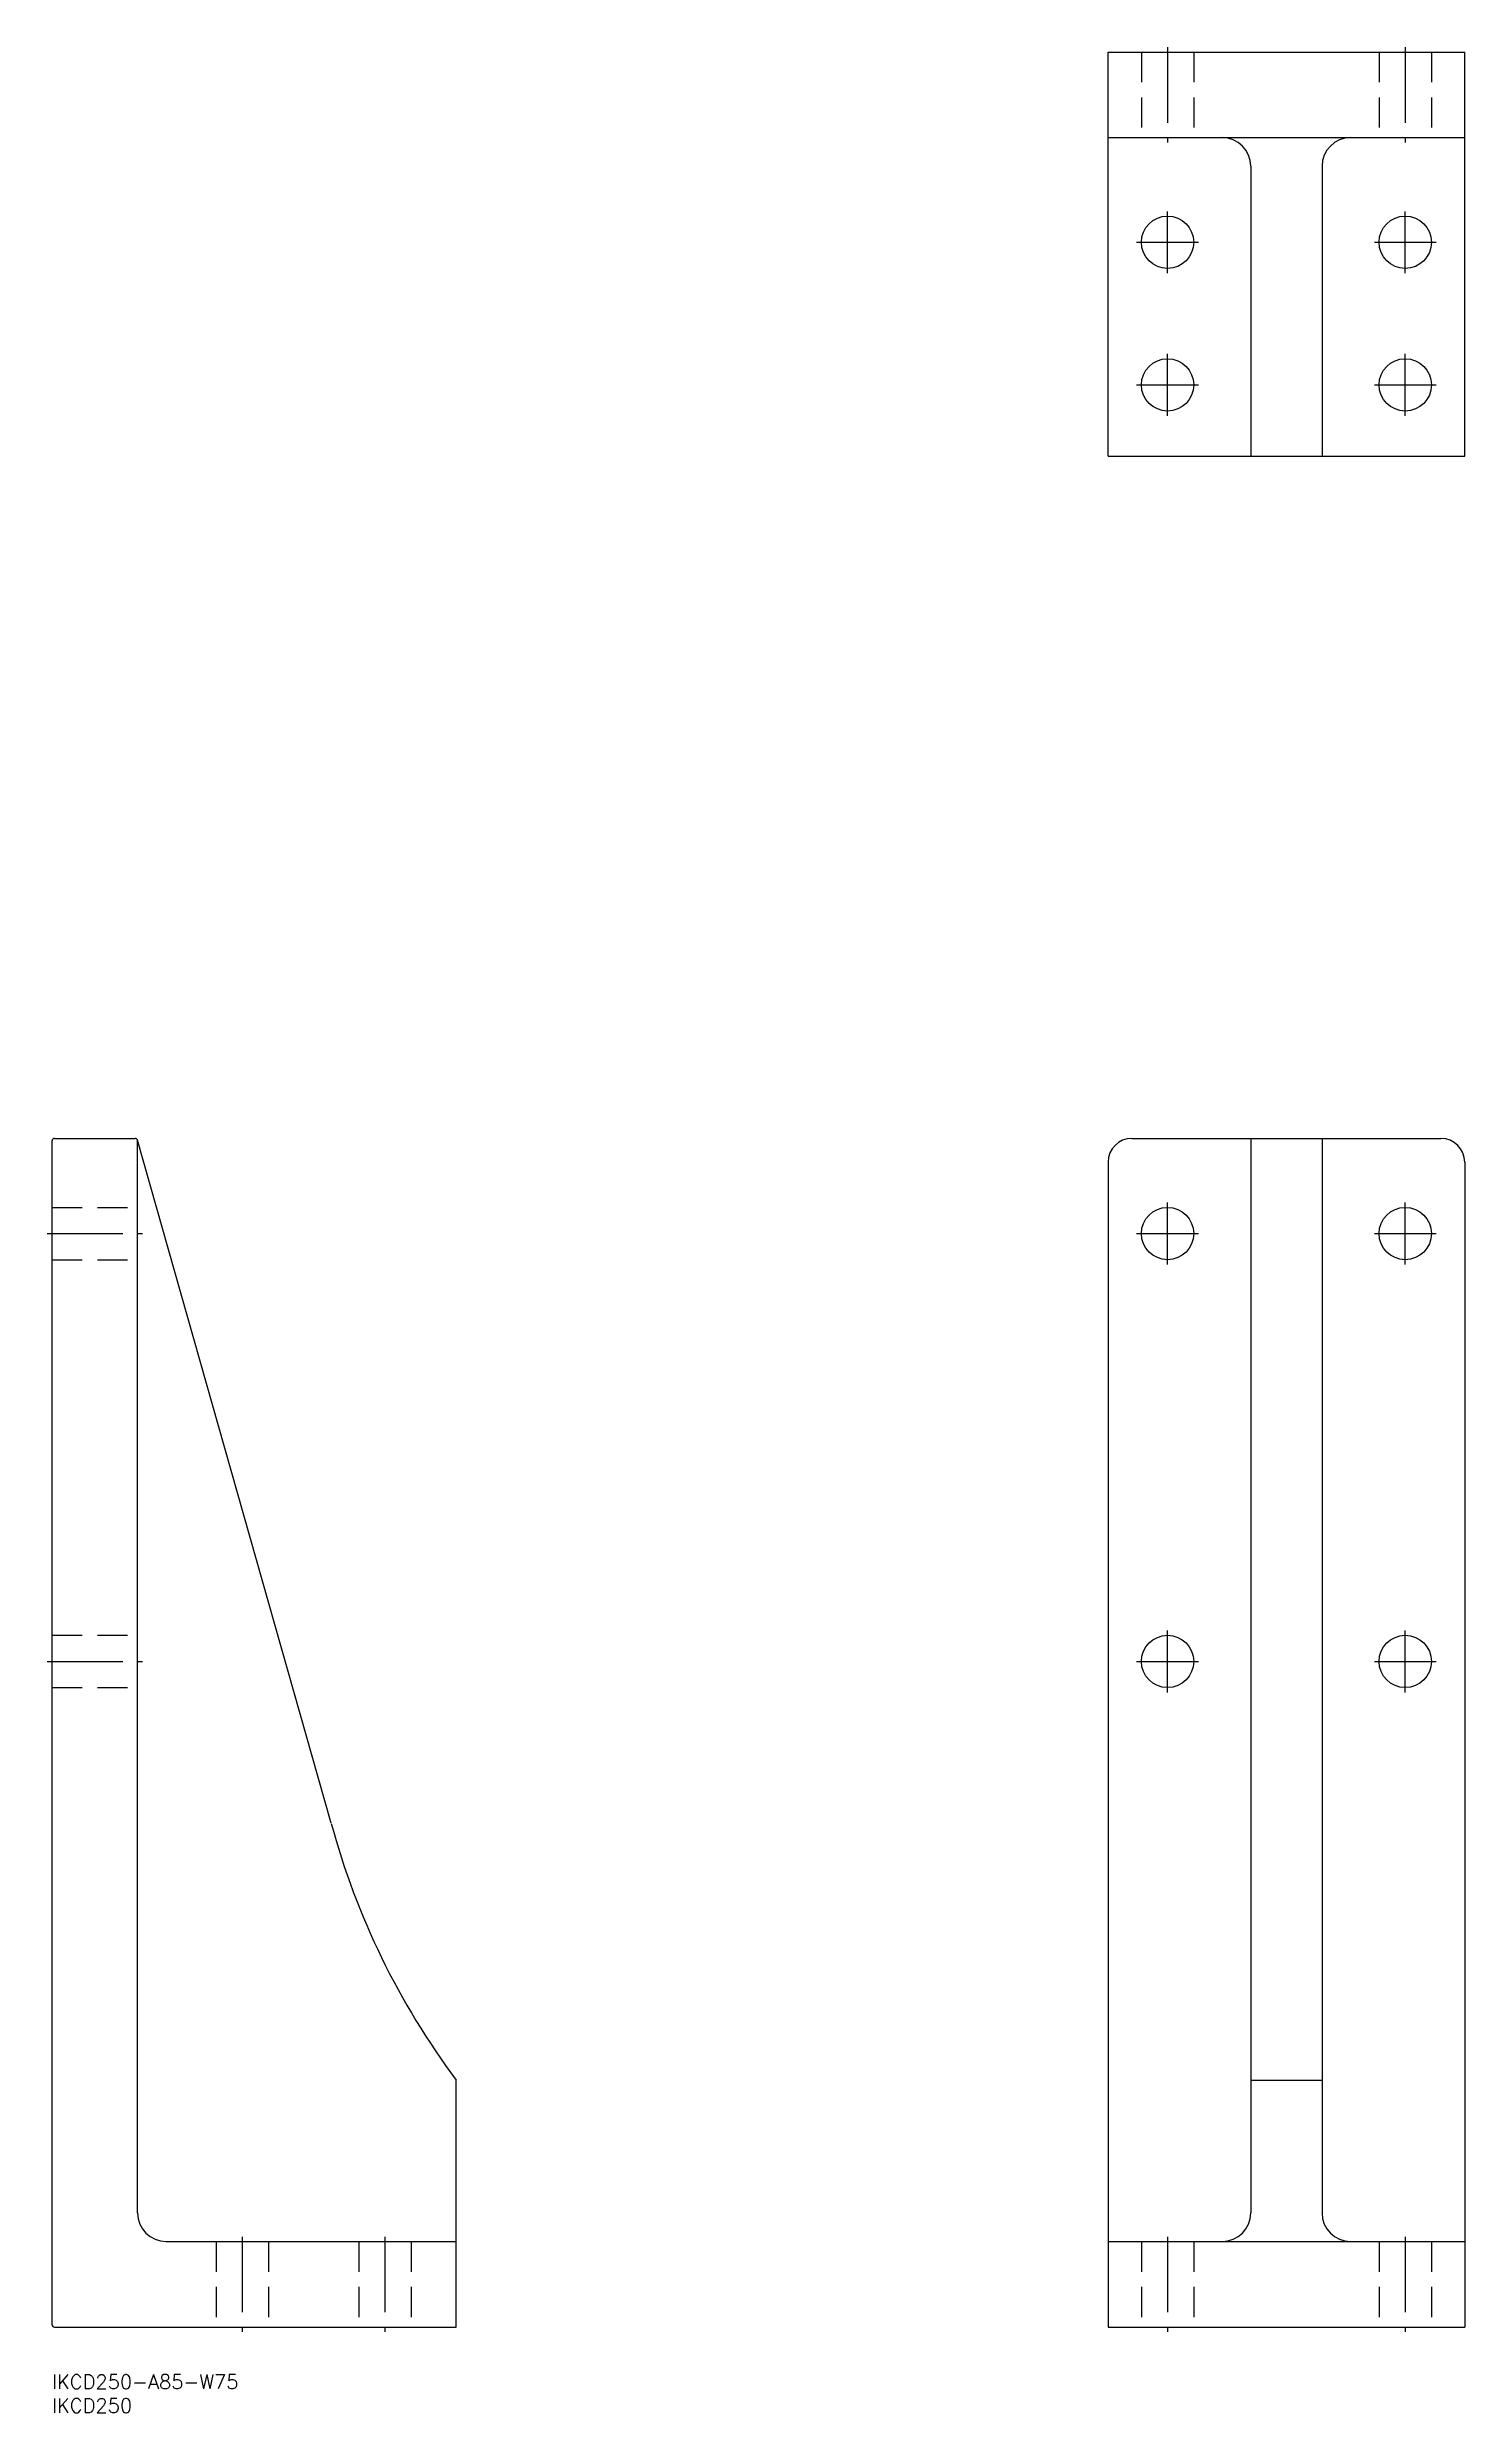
# Model space of a CAD drawing. Extents: x -1 to 297, y -8 to 489.
import ezdxf

# ---------------------------------------------------------------- set-up
doc = ezdxf.new("R2010")
doc.units = 0
doc.header["$LTSCALE"] = 0.5
doc.linetypes.add('CENTER', pattern=[50.8, 31.75, -6.35, 6.35, -6.35])
doc.linetypes.add('DASHED', pattern=[19.05, 12.7, -6.35])
for name, color, linetype in [('MSM_CENTER', 1, 'CENTER'), ('MSM_CONTINUOUS', 7, 'CONTINUOUS'), ('MSM_DASHED', 4, 'DASHED'), ('MSM_PART_NUMBER', 7, 'CONTINUOUS')]:
    doc.layers.add(name, color=color, linetype=linetype)
doc.styles.get("Standard").update_dxf_attribs({"font": 'txt.shx', "height": 6, "bigfont": 'bigfont.shx'})

# ---------------------------------------------------------------- blocks, each defined once
blk = doc.blocks.new('*U29')
at = {"layer": 'MSM_PART_NUMBER'}
blk.add_text('IKCD250', height=3, dxfattribs=at).set_placement((0, -8))
blk = doc.blocks.new('*U30')
at = {"layer": 'MSM_PART_NUMBER'}
blk.add_text('IKCD250-A85-W75', height=3, dxfattribs=at).set_placement((0, -3))

msp = doc.modelspace()

# ---------------------------------------------------------------- linework, layer by layer
at = {"layer": 'MSM_CENTER'}
for p, q in [((234.62, 489.49), (234.62, 469.49)), ((284.62, 489.49), (284.62, 469.49)), ((234.62, 441.99), (234.62, 454.99)), ((284.62, 441.99), (284.62, 454.99)), ((228.12, 448.49), (241.12, 448.49)), ((278.12, 448.49), (291.12, 448.49)), ((234.62, 411.99), (234.62, 424.99)), ((284.62, 411.99), (284.62, 424.99)), ((228.12, 418.49), (241.12, 418.49)), ((278.12, 418.49), (291.12, 418.49)), ((234.62, 233.5), (234.62, 246.5)), ((284.62, 233.5), (284.62, 246.5)), ((-1, 240), (19, 240)), ((228.12, 240), (241.12, 240)), ((278.12, 240), (291.12, 240)), ((234.62, 143.5), (234.62, 156.5)), ((284.62, 143.5), (284.62, 156.5)), ((-1, 150), (19, 150)), ((228.12, 150), (241.12, 150)), ((278.12, 150), (291.12, 150)), ((40, 29), (40, 9)), ((70, 29), (70, 9)), ((234.62, 29), (234.62, 9)), ((284.62, 29), (284.62, 9))]:
    msp.add_line(p, q, dxfattribs=at)
at = {"layer": 'MSM_CONTINUOUS'}
for p, q in [((222.12, 488.49), (297.12, 488.49)), ((222.12, 403.49), (222.12, 488.49)), ((297.12, 403.49), (297.12, 488.49)), ((222.12, 470.49), (297.12, 470.49)), ((252.12, 464.49), (252.12, 403.49)), ((267.12, 464.49), (267.12, 403.49)), ((222.12, 403.49), (297.12, 403.49)), ((0, 10.5), (0, 259.5)), ((0.5, 260), (17.5, 260)), ((58.73, 115.96), (17.98, 259.64)), ((18, 34), (18, 259.5)), ((227.12, 260), (292.12, 260)), ((252.12, 260), (252.12, 34)), ((267.12, 260), (267.12, 34)), ((222.12, 255), (222.12, 10)), ((297.12, 255), (297.12, 10)), ((85, 10), (85, 61.95)), ((252.12, 61.95), (267.12, 61.95)), ((24, 28), (85, 28)), ((222.12, 28), (297.12, 28)), ((0.5, 10), (85, 10)), ((222.12, 10), (297.12, 10))]:
    msp.add_line(p, q, dxfattribs=at)
for centre in [(234.62, 448.49), (284.62, 448.49), (234.62, 418.49), (284.62, 418.49), (234.62, 240), (284.62, 240), (234.62, 150), (284.62, 150)]:
    msp.add_circle(centre, 5.5, dxfattribs=at)
for centre, radius, start, end in [((246.12, 464.49), 6, 0, 90), ((273.12, 464.49), 6, 90, 180), ((0.5, 259.5), 0.5, 90, 180), ((17.5, 259.5), 0.5, 0, 90), ((227.12, 255), 5, 90, 180), ((292.12, 255), 5, 0, 90), ((213.19, 157.7), 160, 195.1241, 216.7591), ((24, 34), 6, 180, 270), ((246.12, 34), 6, 270, 0), ((273.12, 34), 6, 180, 270), ((0.5, 10.5), 0.5, 180, 270)]:
    msp.add_arc(centre, radius, start, end, dxfattribs=at)
at = {"layer": 'MSM_DASHED'}
for p, q in [((229.12, 488.49), (229.12, 470.49)), ((240.12, 488.49), (240.12, 470.49)), ((279.12, 488.49), (279.12, 470.49)), ((290.12, 488.49), (290.12, 470.49)), ((0, 245.5), (18, 245.5)), ((0, 234.5), (18, 234.5)), ((0, 155.5), (18, 155.5)), ((0, 144.5), (18, 144.5)), ((34.5, 28), (34.5, 10)), ((45.5, 28), (45.5, 10)), ((64.5, 28), (64.5, 10)), ((75.5, 28), (75.5, 10)), ((229.12, 28), (229.12, 10)), ((240.12, 28), (240.12, 10)), ((279.12, 28), (279.12, 10)), ((290.12, 28), (290.12, 10))]:
    msp.add_line(p, q, dxfattribs=at)

# ---------------------------------------------------------------- block references
at = {"layer": 'MSM_CONTINUOUS'}
for name in ['*U30', '*U29']:
    msp.add_blockref(name, (0, 0), dxfattribs=at)

doc.saveas('drawing.dxf')
